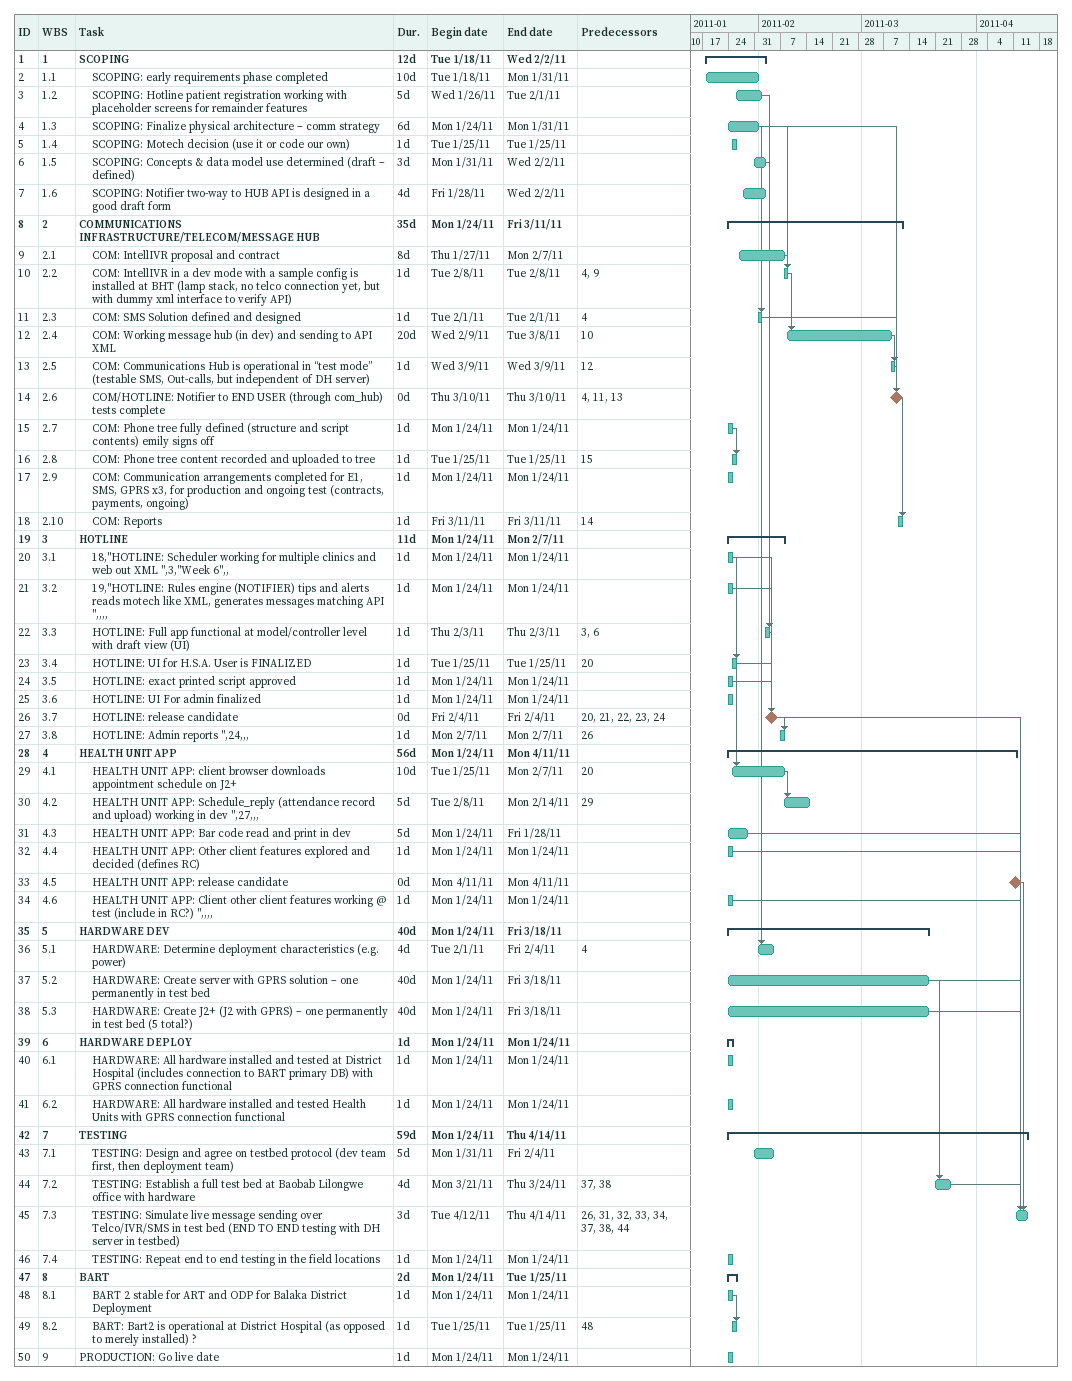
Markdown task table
| ID | WBS | Task | Duration | Start | Finish | Predecessors |
|---|---|---|---|---|---|---|
| 1 | 1 | **SCOPING** | 12d | 2011-01-18 | 2011-02-02 |  |
| 2 | 1.1 | SCOPING: early requirements phase completed | 10d | 2011-01-18 | 2011-01-31 |  |
| 3 | 1.2 | SCOPING: Hotline patient registration working with placeholder screens for remainder features | 5d | 2011-01-26 | 2011-02-01 |  |
| 4 | 1.3 | SCOPING: Finalize physical architecture – comm strategy | 6d | 2011-01-24 | 2011-01-31 |  |
| 5 | 1.4 | SCOPING: Motech decision (use it or code our own) | 1d | 2011-01-25 | 2011-01-25 |  |
| 6 | 1.5 | SCOPING: Concepts & data model use determined (draft – defined) | 3d | 2011-01-31 | 2011-02-02 |  |
| 7 | 1.6 | SCOPING: Notifier two-way to HUB API is designed in a good draft form | 4d | 2011-01-28 | 2011-02-02 |  |
| 8 | 2 | **COMMUNICATIONS INFRASTRUCTURE/TELECOM/MESSAGE HUB** | 35d | 2011-01-24 | 2011-03-11 |  |
| 9 | 2.1 | COM: IntellIVR proposal and contract | 8d | 2011-01-27 | 2011-02-07 |  |
| 10 | 2.2 | COM: IntellIVR in a dev mode with a sample config is installed at BHT (lamp stack, no telco connection yet, but with dummy xml interface to verify API) | 1d | 2011-02-08 | 2011-02-08 | 4, 9 |
| 11 | 2.3 | COM: SMS Solution defined and designed | 1d | 2011-02-01 | 2011-02-01 | 4 |
| 12 | 2.4 | COM: Working message hub (in dev) and sending to API XML | 20d | 2011-02-09 | 2011-03-08 | 10 |
| 13 | 2.5 | COM: Communications Hub is operational in “test mode” (testable SMS, Out-calls, but independent of DH server) | 1d | 2011-03-09 | 2011-03-09 | 12 |
| 14 | 2.6 | COM/HOTLINE: Notifier to END USER (through com_hub) tests complete | 0d | 2011-03-10 | 2011-03-10 | 4, 11, 13 |
| 15 | 2.7 | COM: Phone tree fully defined (structure and script contents) emily signs off | 1d | 2011-01-24 | 2011-01-24 |  |
| 16 | 2.8 | COM: Phone tree content recorded and uploaded to tree | 1d | 2011-01-25 | 2011-01-25 | 15 |
| 17 | 2.9 | COM: Communication arrangements completed for E1, SMS, GPRS x3, for production and ongoing test (contracts, payments, ongoing) | 1d | 2011-01-24 | 2011-01-24 |  |
| 18 | 2.10 | COM: Reports | 1d | 2011-03-11 | 2011-03-11 | 14 |
| 19 | 3 | **HOTLINE** | 11d | 2011-01-24 | 2011-02-07 |  |
| 20 | 3.1 | 18,"HOTLINE: Scheduler working for multiple clinics and web out XML ",3,"Week 6",, | 1d | 2011-01-24 | 2011-01-24 |  |
| 21 | 3.2 | 19,"HOTLINE: Rules engine (NOTIFIER) tips and alerts reads motech like XML, generates messages matching API ",,,, | 1d | 2011-01-24 | 2011-01-24 |  |
| 22 | 3.3 | HOTLINE: Full app functional at model/controller level with draft view (UI) | 1d | 2011-02-03 | 2011-02-03 | 3, 6 |
| 23 | 3.4 | HOTLINE: UI for H.S.A. User is FINALIZED | 1d | 2011-01-25 | 2011-01-25 | 20 |
| 24 | 3.5 | HOTLINE: exact printed script approved | 1d | 2011-01-24 | 2011-01-24 |  |
| 25 | 3.6 | HOTLINE: UI For admin finalized | 1d | 2011-01-24 | 2011-01-24 |  |
| 26 | 3.7 | HOTLINE: release candidate | 0d | 2011-02-04 | 2011-02-04 | 20, 21, 22, 23, 24 |
| 27 | 3.8 | HOTLINE: Admin reports ",24,,, | 1d | 2011-02-07 | 2011-02-07 | 26 |
| 28 | 4 | **HEALTH UNIT APP** | 56d | 2011-01-24 | 2011-04-11 |  |
| 29 | 4.1 | HEALTH UNIT APP: client browser downloads appointment schedule on J2+ | 10d | 2011-01-25 | 2011-02-07 | 20 |
| 30 | 4.2 | HEALTH UNIT APP: Schedule_reply (attendance record and upload) working in dev ",27,,, | 5d | 2011-02-08 | 2011-02-14 | 29 |
| 31 | 4.3 | HEALTH UNIT APP: Bar code read and print in dev | 5d | 2011-01-24 | 2011-01-28 |  |
| 32 | 4.4 | HEALTH UNIT APP: Other client features explored and decided (defines RC) | 1d | 2011-01-24 | 2011-01-24 |  |
| 33 | 4.5 | HEALTH UNIT APP: release candidate | 0d | 2011-04-11 | 2011-04-11 |  |
| 34 | 4.6 | HEALTH UNIT APP: Client other client features working @ test (include in RC?) ",,,, | 1d | 2011-01-24 | 2011-01-24 |  |
| 35 | 5 | **HARDWARE DEV** | 40d | 2011-01-24 | 2011-03-18 |  |
| 36 | 5.1 | HARDWARE: Determine deployment characteristics (e.g. power) | 4d | 2011-02-01 | 2011-02-04 | 4 |
| 37 | 5.2 | HARDWARE: Create server with GPRS solution – one permanently in test bed | 40d | 2011-01-24 | 2011-03-18 |  |
| 38 | 5.3 | HARDWARE: Create J2+ (J2 with GPRS) – one permanently in test bed (5 total?) | 40d | 2011-01-24 | 2011-03-18 |  |
| 39 | 6 | **HARDWARE DEPLOY** | 1d | 2011-01-24 | 2011-01-24 |  |
| 40 | 6.1 | HARDWARE: All hardware installed and tested at District Hospital (includes connection to BART primary DB) with GPRS connection functional | 1d | 2011-01-24 | 2011-01-24 |  |
| 41 | 6.2 | HARDWARE: All hardware installed and tested Health Units with GPRS connection functional | 1d | 2011-01-24 | 2011-01-24 |  |
| 42 | 7 | **TESTING** | 59d | 2011-01-24 | 2011-04-14 |  |
| 43 | 7.1 | TESTING: Design and agree on testbed protocol (dev team first, then deployment team) | 5d | 2011-01-31 | 2011-02-04 |  |
| 44 | 7.2 | TESTING: Establish a full test bed at Baobab Lilongwe office with hardware | 4d | 2011-03-21 | 2011-03-24 | 37, 38 |
| 45 | 7.3 | TESTING: Simulate live message sending over Telco/IVR/SMS in test bed (END TO END testing with DH server in testbed) | 3d | 2011-04-12 | 2011-04-14 | 26, 31, 32, 33, 34, 37, 38, 44 |
| 46 | 7.4 | TESTING: Repeat end to end testing in the field locations | 1d | 2011-01-24 | 2011-01-24 |  |
| 47 | 8 | **BART** | 2d | 2011-01-24 | 2011-01-25 |  |
| 48 | 8.1 | BART 2 stable for ART and ODP for Balaka District Deployment | 1d | 2011-01-24 | 2011-01-24 |  |
| 49 | 8.2 | BART: Bart2 is operational at District Hospital (as opposed to merely installed) ? | 1d | 2011-01-25 | 2011-01-25 | 48 |
| 50 | 9 | PRODUCTION: Go live date | 1d | 2011-01-24 | 2011-01-24 |  |
